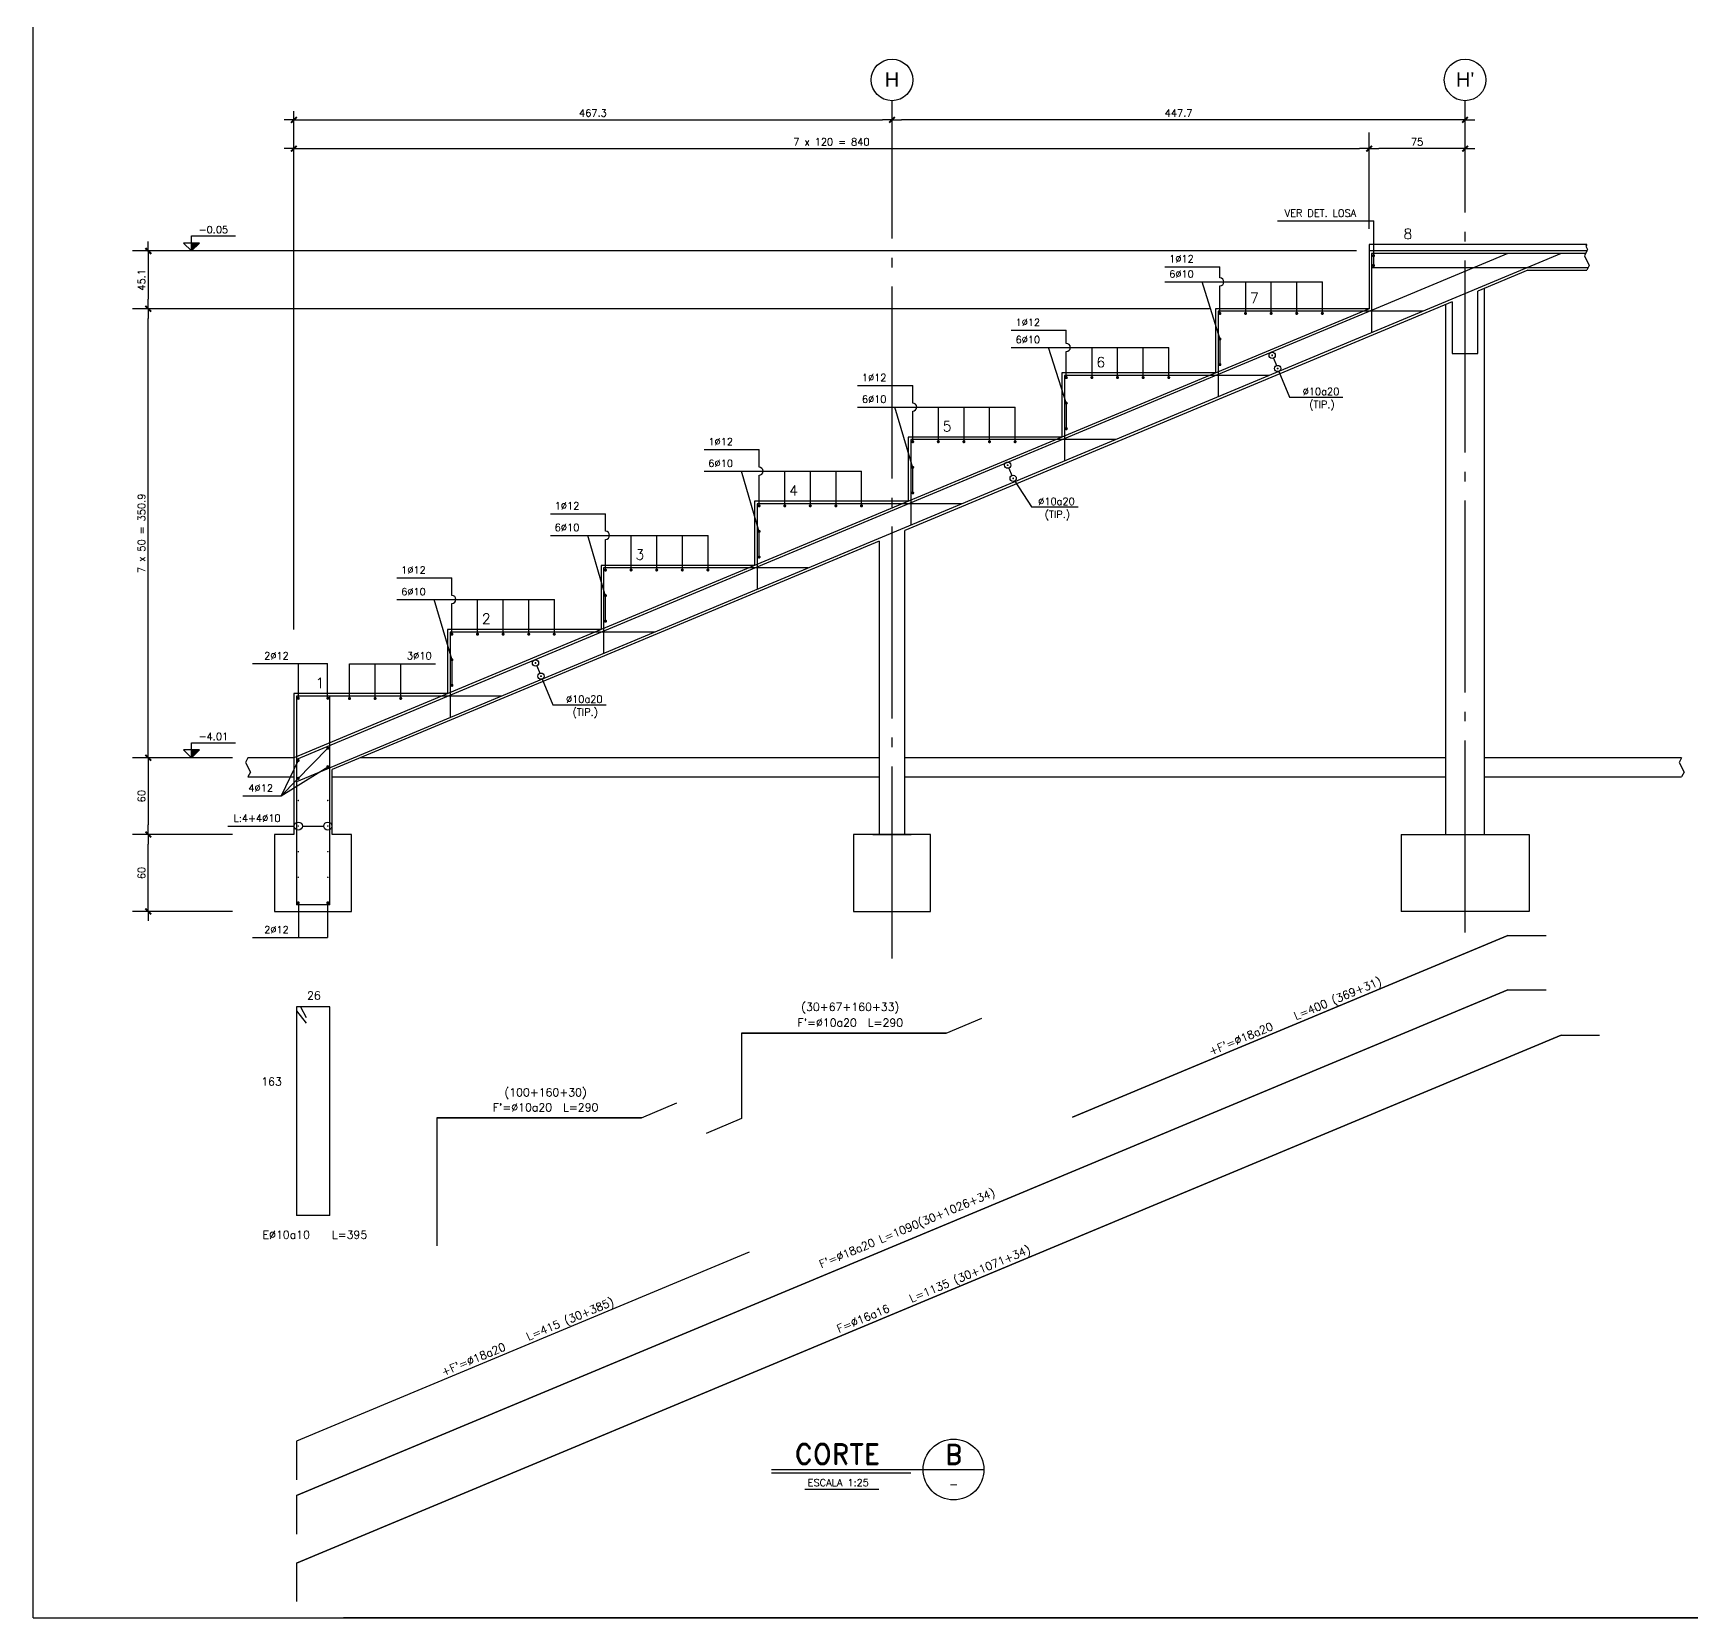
# Model space of a CAD drawing. Extents: x -58 to 5689, y 66 to 4123.
# Drawn here: x -58 to 2533, y 68 to 2545 of the extents above; entities that cross this region are included whole.
import ezdxf
from ezdxf.enums import TextEntityAlignment as Align

# ---------------------------------------------------------------- set-up
doc = ezdxf.new("R2010")
doc.units = 0
doc.header["$LTSCALE"] = 30
doc.header["$MEASUREMENT"] = 0
doc.linetypes.add('EJES', pattern=[12.5, 10, -1, 0.5, -1])
doc.layers.get('0').update_dxf_attribs({"linetype": 'CONTINUOUS'})
for name, color, linetype in [('CONTORNOS', 3, 'CONTINUOUS'), ('RLA-CORTES', 5, 'CONTINUOUS'), ('RLA-EJES', 1, 'EJES'), ('RLA-FE', 7, 'CONTINUOUS'), ('RLA-FORMATO', 7, 'CONTINUOUS'), ('RLA-GRADAS', 3, 'CONTINUOUS'), ('RLA-TEXTOS-SM', 3, 'CONTINUOUS'), ('RLA-TEXTOS1', 9, 'CONTINUOUS')]:
    doc.layers.add(name, color=color, linetype=linetype)
doc.layers.add('RLA-EJE', color=3, linetype='CONTINUOUS', lineweight=25)
doc.styles.add('Arial_1', font='arial.ttf', dxfattribs={"height": 45})
doc.styles.add('ROMAND', font='romand', dxfattribs={"height": 31.5})
doc.styles.add('ROMANS', font='romans.shx', dxfattribs={"height": 11.25})
doc.styles.add('ROMANS0', font='romans.shx')
doc.styles.add('SIETE50', font='ROMAND.SHX', dxfattribs={"height": 31.5})
doc.dimstyles.new('ING25', dxfattribs={"dimscale": 50, "dimtxt": 0.27, "dimasz": 0.3, "dimexe": 0, "dimexo": 0, "dimgap": 0.1, "dimtad": 1, "dimdec": 1, "dimlfac": 0.5, "dimzin": 12, "dimdsep": 46, "dimtxsty": 'ROMANS', "dimblk": 'TICK1', "dimcen": 0.09, "dimclrd": 2, "dimclre": 1, "dimclrt": 3, "dimadec": 0, "dimazin": 0, "dimtfac": 1, "dimtdec": 1, "dimtix": 1, "dimtmove": 2, "dimatfit": 3, "dimldrblk": 'TICK1', "dimfxl": 0, "dimfxlon": 1, "dimtolj": 1, "dimtzin": 0, "dimarcsym": 0})

# ---------------------------------------------------------------- blocks, each defined once
blk = doc.blocks.new('TICK1')
at = {"color": 2}
for points in [[(0, 0), (-1, 0)], [(0, 0), (1, 0)]]:
    blk.add_lwpolyline(points, dxfattribs=at)
at = {"color": 2, "const_width": 0.2}
blk.add_lwpolyline([(-0.3, -0.3), (0.3, 0.3)], dxfattribs=at)
blk = doc.blocks.new('*D48')
at = {"layer": 'RLA-CORTES', "color": 2, "lineweight": -2, "transparency": 16777216}
blk.add_line((364.2, 2364.1), (2014.2, 2364.1), dxfattribs=at)
at = {"layer": 'RLA-CORTES', "color": 2, "lineweight": -2, "transparency": 16777216, "xscale": 15, "yscale": 15, "zscale": 15, "rotation": 180}
blk.add_blockref('TICK1', (349.2, 2364.1), dxfattribs=at)
at = {"layer": 'RLA-CORTES', "color": 2, "lineweight": -2, "transparency": 16777216, "xscale": 15, "yscale": 15, "zscale": 15}
blk.add_blockref('TICK1', (2029.2, 2364.1), dxfattribs=at)
at = {"layer": 'RLA-CORTES', "color": 3, "transparency": 16777216, "insert": (1189.2, 2374.7), "char_height": 11.25, "attachment_point": 5, "style": 'ROMANS'}
blk.add_mtext('\\A1;7 x 120 = 840', dxfattribs=at)
blk = doc.blocks.new('*D49')
at = {"layer": 'RLA-CORTES', "color": 2, "lineweight": -2, "transparency": 16777216}
blk.add_line((2164.2, 2364.1), (2044.2, 2364.1), dxfattribs=at)
at = {"layer": 'RLA-CORTES', "color": 2, "lineweight": -2, "transparency": 16777216, "xscale": 15, "yscale": 15, "zscale": 15, "rotation": 180}
blk.add_blockref('TICK1', (2029.2, 2364.1), dxfattribs=at)
at = {"layer": 'RLA-CORTES', "color": 2, "lineweight": -2, "transparency": 16777216, "xscale": 15, "yscale": 15, "zscale": 15}
blk.add_blockref('TICK1', (2179.2, 2364.1), dxfattribs=at)
at = {"layer": 'RLA-CORTES', "color": 3, "transparency": 16777216, "insert": (2104.2, 2374.7), "char_height": 11.25, "attachment_point": 5, "style": 'ROMANS'}
blk.add_mtext('\\A1;75', dxfattribs=at)
blk = doc.blocks.new('*D50')
at = {"layer": 'RLA-CORTES', "color": 2, "lineweight": -2, "transparency": 16777216}
blk.add_line((121.8, 1427.1), (121.8, 2098.9), dxfattribs=at)
at = {"layer": 'RLA-CORTES', "color": 2, "lineweight": -2, "transparency": 16777216, "xscale": 15, "yscale": 15, "zscale": 15}
for p, rotation in [((121.8, 2113.9), 90), ((121.8, 1412.1), 270)]:
    blk.add_blockref('TICK1', p, dxfattribs=dict(at, rotation=rotation))
at = {"layer": 'RLA-CORTES', "color": 3, "transparency": 16777216, "insert": (111.2, 1763), "char_height": 11.25, "attachment_point": 5, "rotation": 90, "style": 'ROMANS'}
blk.add_mtext('\\A1;7 x 50 = 350.9', dxfattribs=at)
blk = doc.blocks.new('*D51')
at = {"layer": 'RLA-CORTES', "color": 2, "lineweight": -2, "transparency": 16777216}
blk.add_line((121.8, 2189.2), (121.8, 2128.9), dxfattribs=at)
at = {"layer": 'RLA-CORTES', "color": 2, "lineweight": -2, "transparency": 16777216, "xscale": 15, "yscale": 15, "zscale": 15}
for p, rotation in [((121.8, 2204.2), 90), ((121.8, 2113.9), 270)]:
    blk.add_blockref('TICK1', p, dxfattribs=dict(at, rotation=rotation))
at = {"layer": 'RLA-CORTES', "color": 3, "transparency": 16777216, "insert": (111.2, 2159), "char_height": 11.25, "attachment_point": 5, "rotation": 90, "style": 'ROMANS'}
blk.add_mtext('\\A1;45.1', dxfattribs=at)
blk = doc.blocks.new('*D52')
at = {"layer": 'RLA-CORTES', "color": 2, "lineweight": -2, "transparency": 16777216}
blk.add_line((2164.2, 2409.1), (1298.8, 2409.1), dxfattribs=at)
at = {"layer": 'RLA-CORTES', "color": 2, "lineweight": -2, "transparency": 16777216, "xscale": 15, "yscale": 15, "zscale": 15, "rotation": 180}
blk.add_blockref('TICK1', (1283.8, 2409.1), dxfattribs=at)
at = {"layer": 'RLA-CORTES', "color": 2, "lineweight": -2, "transparency": 16777216, "xscale": 15, "yscale": 15, "zscale": 15}
blk.add_blockref('TICK1', (2179.2, 2409.1), dxfattribs=at)
at = {"layer": 'RLA-CORTES', "color": 3, "transparency": 16777216, "insert": (1731.5, 2419.7), "char_height": 11.25, "attachment_point": 5, "style": 'ROMANS'}
blk.add_mtext('\\A1;447.7', dxfattribs=at)
blk = doc.blocks.new('*D53')
at = {"layer": 'RLA-CORTES', "color": 2, "lineweight": -2, "transparency": 16777216}
blk.add_line((364.2, 2409.1), (1268.8, 2409.1), dxfattribs=at)
at = {"layer": 'RLA-CORTES', "color": 2, "lineweight": -2, "transparency": 16777216, "xscale": 15, "yscale": 15, "zscale": 15, "rotation": 180}
blk.add_blockref('TICK1', (349.2, 2409.1), dxfattribs=at)
at = {"layer": 'RLA-CORTES', "color": 2, "lineweight": -2, "transparency": 16777216, "xscale": 15, "yscale": 15, "zscale": 15}
blk.add_blockref('TICK1', (1283.8, 2409.1), dxfattribs=at)
at = {"layer": 'RLA-CORTES', "color": 3, "transparency": 16777216, "insert": (816.5, 2419.7), "char_height": 11.25, "attachment_point": 5, "style": 'ROMANS'}
blk.add_mtext('\\A1;467.3', dxfattribs=at)
blk = doc.blocks.new('T-CORTE')
at = {"color": 6}
for p, q in [((-169.7, -4.9), (162.3, -4.9)), ((-169.7, -9.9), (48.3, -9.9))]:
    blk.add_line(p, q, dxfattribs=at)
at = {"color": 3}
blk.add_line((-117.3, -35.3), (-1.8, -35.3), dxfattribs=at)
blk.add_circle((114.8, -4.9), 47.5, dxfattribs=at)
at = {"color": 6, "style": 'SIETE50'}
blk.add_text('CORTE', height=31.5, dxfattribs=at).set_placement((-133.4, 3.7))
blk.add_attdef('A', text='', height=31.5, dxfattribs=at).set_placement((114.9, 18.7), align=Align.MIDDLE_CENTER)
at = {"color": 3, "style": 'ROMANS'}
blk.add_attdef('ESCALA', (-113, -31.1), '', height=11.2, dxfattribs=at)
blk.add_attdef('-', text='', height=13, dxfattribs=at).set_placement((115, -27.7), align=Align.MIDDLE)
blk = doc.blocks.new('nivel-el')
at = {"linetype": 'Continuous'}
blk.add_hatch(color=1, dxfattribs=at).paths.add_polyline_path([(0, 0), (12.5, 12.5), (0, 12.5)])
at = {"color": 3}
blk.add_lwpolyline([(0, 0), (12.5, 12.5), (0, 12.5), (-12.5, 12.5), (0, 0), (0, 12.5), (0, 23.6), (68.4, 23.6)], dxfattribs=at)
at = {"color": 3, "style": 'ROMANS'}
blk.add_attdef('%%P0.00', text='', height=11.2, dxfattribs=at).set_placement((34, 27.7), align=Align.CENTER)
blk = doc.blocks.new('*D85')
at = {"layer": 'RLA-CORTES', "color": 2, "lineweight": -2, "transparency": 16777216}
blk.add_line((121.8, 1397.2), (121.8, 1307.2), dxfattribs=at)
at = {"layer": 'RLA-CORTES', "color": 2, "lineweight": -2, "transparency": 16777216, "xscale": 15, "yscale": 15, "zscale": 15}
for p, rotation in [((121.8, 1412.2), 90), ((121.8, 1292.2), 270)]:
    blk.add_blockref('TICK1', p, dxfattribs=dict(at, rotation=rotation))
at = {"layer": 'RLA-CORTES', "color": 3, "transparency": 16777216, "insert": (111.2, 1352.2), "char_height": 11.25, "attachment_point": 5, "rotation": 90, "style": 'ROMANS'}
blk.add_mtext('\\A1;60', dxfattribs=at)
blk = doc.blocks.new('*D86')
at = {"layer": 'RLA-CORTES', "color": 2, "lineweight": -2, "transparency": 16777216}
blk.add_line((121.8, 1187.1), (121.8, 1277.2), dxfattribs=at)
at = {"layer": 'RLA-CORTES', "color": 2, "lineweight": -2, "transparency": 16777216, "xscale": 15, "yscale": 15, "zscale": 15}
for p, rotation in [((121.8, 1292.2), 90), ((121.8, 1172.1), 270)]:
    blk.add_blockref('TICK1', p, dxfattribs=dict(at, rotation=rotation))
at = {"layer": 'RLA-CORTES', "color": 3, "transparency": 16777216, "insert": (111.2, 1232.1), "char_height": 11.25, "attachment_point": 5, "rotation": 90, "style": 'ROMANS'}
blk.add_mtext('\\A1;60', dxfattribs=at)

msp = doc.modelspace()

# ---------------------------------------------------------------- linework, layer by layer
for p, q in [((2246.11, 1134.63), (2306.11, 1134.63)), ((2246.11, 1049.73), (2306.11, 1049.73)), ((1368.53, 981.97), (1423.9, 1005.1)), ((2329.14, 978.81), (2389.14, 978.81)), ((892.42, 849.62), (947.79, 872.75)), ((1048.7, 848.38), (993.33, 825.25)), ((353.19, 343.97), (353.19, 283.97)), ((353.19, 259.07), (353.19, 199.07)), ((353.19, 153.47), (353.19, 93.47))]:
    msp.add_line(p, q)
at = {"layer": 'CONTORNOS', "color": 2}
for points in [[(2369.3, 2204.15), (2365.55, 2196.65), (2373.05, 2181.65), (2369.3, 2174.15)], [(2369.3, 2214.13), (2368.06, 2211.63), (2370.55, 2206.65), (2369.3, 2204.15)], [(277.52, 1412.15), (273.77, 1404.65), (281.27, 1389.65), (277.52, 1382.15)], [(2517.57, 1412.15), (2513.82, 1404.65), (2521.32, 1389.65), (2517.57, 1382.15)]]:
    msp.add_lwpolyline(points, dxfattribs=at)
at = {"layer": 'RLA-CORTES', "color": 1}
for p, q in [((349.19, 1612.84), (349.19, 2422.57)), ((2029.19, 2238.55), (2029.19, 2389.09)), ((1886.23, 2251.04), (2036.36, 2251.04)), ((2036.36, 2181.07), (2036.36, 2251.04)), ((2009.55, 2204.15), (96.87, 2204.15)), ((2369.3, 2214.15), (2029.19, 2214.15)), ((2029.19, 2214.15), (2029.19, 2204.15)), ((1710.06, 2179.58), (1796.13, 2179.58)), ((1796.13, 2162.08), (1796.13, 2179.58)), ((1710.06, 2155.81), (1956.36, 2155.81)), ((1796.36, 2065.8), (1768.45, 2155.81)), ((1836.36, 2106.61), (1836.36, 2155.81)), ((1876.36, 2106.61), (1876.36, 2155.81)), ((1916.36, 2106.61), (1916.36, 2155.81)), ((1956.36, 2106.61), (1956.36, 2155.81)), ((1796.13, 2106.61), (1796.13, 2149.55)), ((1779.84, 2113.9), (96.87, 2113.9)), ((1470.06, 2080.43), (1556.13, 2080.43)), ((1556.13, 2059.69), (1556.13, 2080.43)), ((1470.06, 2053.42), (1716.36, 2053.42)), ((1556.36, 1965.55), (1528.45, 2053.42)), ((1596.36, 2006.36), (1596.36, 2053.42)), ((1636.36, 2006.36), (1636.36, 2053.42)), ((1676.36, 2006.36), (1676.36, 2053.42)), ((1716.36, 2006.36), (1716.36, 2053.42)), ((1796.36, 2025.92), (1796.36, 2065.8)), ((1556.13, 2006.36), (1556.13, 2047.16)), ((1879.65, 2036.69), (1884.54, 2025)), ((1888.29, 2016.01), (1905.05, 1975.89)), ((1230.06, 1994.07), (1316.13, 1994.07)), ((1316.13, 1966.56), (1316.13, 1994.07)), ((1905.05, 1975.89), (1988.1, 1975.89)), ((1230.06, 1960.29), (1476.36, 1960.29)), ((1316.36, 1865.3), (1288.45, 1960.29)), ((1316.13, 1906.11), (1316.13, 1954.02)), ((1356.36, 1906.11), (1356.36, 1960.29)), ((1396.36, 1906.11), (1396.36, 1960.29)), ((1436.36, 1906.11), (1436.36, 1960.29)), ((1476.36, 1906.11), (1476.36, 1960.29)), ((1556.36, 1925.67), (1556.36, 1965.55)), ((990.06, 1893.82), (1076.13, 1893.82)), ((1076.13, 1866.31), (1076.13, 1893.82)), ((990.06, 1860.04), (1236.36, 1860.04)), ((1076.36, 1765.05), (1048.45, 1860.04)), ((1076.13, 1805.86), (1076.13, 1853.77)), ((1116.36, 1805.86), (1116.36, 1860.04)), ((1156.36, 1805.86), (1156.36, 1860.04)), ((1196.36, 1805.86), (1196.36, 1860.04)), ((1236.36, 1805.86), (1236.36, 1860.04)), ((1316.36, 1825.42), (1316.36, 1865.3)), ((1466.27, 1864.91), (1471.15, 1853.22)), ((1475.66, 1844.63), (1501.72, 1804.11)), ((750.06, 1793.57), (836.13, 1793.57)), ((836.13, 1766.06), (836.13, 1793.57)), ((1501.72, 1804.11), (1574.72, 1804.11)), ((1076.36, 1725.17), (1076.36, 1765.05)), ((750.06, 1759.79), (996.36, 1759.79)), ((836.36, 1664.8), (808.45, 1759.79)), ((836.13, 1705.61), (836.13, 1753.52)), ((876.36, 1705.61), (876.36, 1759.79)), ((916.36, 1705.61), (916.36, 1759.79)), ((956.36, 1705.61), (956.36, 1759.79)), ((996.36, 1705.61), (996.36, 1759.79)), ((510.06, 1693.32), (596.13, 1693.32)), ((596.13, 1665.81), (596.13, 1693.32)), ((510.06, 1659.54), (756.36, 1659.54)), ((596.36, 1564.55), (568.45, 1659.54)), ((636.36, 1605.36), (636.36, 1659.54)), ((676.36, 1605.36), (676.36, 1659.54)), ((716.36, 1605.36), (716.36, 1659.54)), ((756.36, 1605.36), (756.36, 1659.54)), ((836.36, 1624.92), (836.36, 1664.8)), ((596.13, 1605.36), (596.13, 1653.27)), ((284.6, 1559.29), (402.02, 1559.29)), ((356.36, 1504.33), (356.36, 1559.29)), ((402.02, 1504.33), (402.02, 1559.29)), ((436.36, 1559.04), (570.66, 1559.04)), ((436.36, 1504.86), (436.36, 1559.04)), ((476.36, 1504.86), (476.36, 1559.04)), ((516.36, 1504.86), (516.36, 1559.04)), ((596.36, 1524.67), (596.36, 1564.55)), ((728.59, 1555.9), (733.47, 1544.21)), ((737.23, 1535.22), (753.99, 1495.09)), ((753.99, 1495.09), (837.04, 1495.09)), ((402.26, 1427.1), (329.29, 1352.7)), ((253.13, 1412.15), (96.87, 1412.15)), ((356.13, 1407.84), (329.29, 1352.7)), ((329.29, 1352.7), (402.26, 1398.27)), ((269.66, 1352.7), (329.29, 1352.7)), ((246.24, 1305.45), (349.8, 1305.45)), ((362.45, 1305.45), (395.93, 1305.45)), ((253.13, 1292.15), (96.87, 1292.15)), ((253.13, 1172.15), (96.87, 1172.15)), ((356.36, 1186.22), (356.36, 1131.26)), ((402.02, 1186.22), (402.02, 1131.26)), ((284.6, 1131.26), (402.02, 1131.26))]:
    msp.add_line(p, q, dxfattribs=at)
at = {"layer": 'RLA-CORTES'}
for p, q in [((2369.3, 2204.15), (2029.19, 2204.15)), ((2029.19, 2204.15), (2029.19, 2174.15)), ((2029.19, 2204.15), (2029.19, 2113.88)), ((2277.27, 2174.15), (2199.19, 2141.54)), ((2277.27, 2174.15), (2369.3, 2174.15)), ((2199.19, 2044.15), (2199.19, 2141.54)), ((2209.19, 2145.72), (2209.19, 1292.15)), ((2029.19, 2113.88), (349.19, 1412.15)), ((2159.19, 2124.83), (1303.78, 1767.53)), ((2029.19, 2113.9), (1789.19, 2113.9)), ((1789.19, 2113.9), (1789.19, 2013.65)), ((2149.19, 1292.15), (2149.19, 2120.66)), ((2159.19, 2124.83), (2159.19, 2044.15)), ((2159.19, 2044.15), (2199.19, 2044.15)), ((1789.19, 2013.65), (1549.19, 2013.65)), ((1549.19, 2013.65), (1549.19, 1913.4)), ((1549.19, 1913.4), (1309.19, 1913.4)), ((1309.19, 1913.4), (1309.19, 1813.15)), ((1309.19, 1813.15), (1069.19, 1813.15)), ((1069.19, 1813.15), (1069.19, 1712.9)), ((1303.78, 1292.15), (1303.78, 1767.53)), ((1263.78, 1750.82), (409.19, 1393.87)), ((1263.78, 1750.82), (1263.78, 1292.15)), ((1069.19, 1712.9), (829.19, 1712.9)), ((829.19, 1712.9), (829.19, 1612.65)), ((829.19, 1612.65), (589.19, 1612.65)), ((589.19, 1612.65), (589.19, 1512.4)), ((589.19, 1512.4), (349.19, 1512.4)), ((349.19, 1512.4), (349.19, 1412.15)), ((349.19, 1512.15), (349.19, 1412.15)), ((349.19, 1412.15), (349.19, 1353.63)), ((349.19, 1382.15), (349.19, 1292.15)), ((409.19, 1292.15), (409.19, 1393.87)), ((349.19, 1292.15), (319.19, 1292.15)), ((319.19, 1292.15), (319.19, 1172.15)), ((439.19, 1292.15), (409.19, 1292.15)), ((439.19, 1172.15), (439.19, 1292.15)), ((1253.78, 1292.15), (1223.78, 1292.15)), ((1223.78, 1292.15), (1223.78, 1172.15)), ((1253.78, 1292.15), (1313.78, 1292.15)), ((1313.78, 1292.15), (1253.78, 1292.15)), ((1343.78, 1292.15), (1313.78, 1292.15)), ((1343.78, 1172.15), (1343.78, 1292.15)), ((2079.19, 1292.15), (2079.19, 1172.15)), ((2079.19, 1292.15), (2279.19, 1292.15)), ((2279.19, 1292.15), (2279.19, 1172.15)), ((319.19, 1172.15), (439.19, 1172.15)), ((1223.78, 1172.15), (1343.78, 1172.15)), ((2279.19, 1172.15), (2079.19, 1172.15))]:
    msp.add_line(p, q, dxfattribs=at)
at = {"layer": 'RLA-CORTES', "color": 2}
for p, q in [((2329.14, 2200.15), (353.19, 1374.81)), ((2246.11, 2200.15), (353.19, 1409.49)), ((2367.3, 2200.15), (2033.19, 2200.15)), ((2033.19, 2200.15), (2033.19, 2076.54)), ((2033.19, 2178.15), (2371.3, 2178.15)), ((2113.03, 2109.9), (1793.19, 2109.9)), ((1793.19, 2109.9), (1793.19, 1976.31)), ((1873.03, 2009.65), (1553.19, 2009.65)), ((1553.19, 2009.65), (1553.19, 1876.06)), ((1633.03, 1909.4), (1313.19, 1909.4)), ((1313.19, 1909.4), (1313.19, 1775.81)), ((1393.03, 1809.15), (1073.19, 1809.15)), ((1073.19, 1809.15), (1073.19, 1675.56)), ((1153.03, 1708.9), (833.19, 1708.9)), ((833.19, 1708.9), (833.19, 1575.31)), ((593.19, 1608.65), (593.19, 1475.06)), ((913.03, 1608.65), (593.19, 1608.65)), ((353.19, 1508.4), (353.19, 1182.15)), ((673.02, 1508.4), (353.19, 1508.4)), ((405.19, 1182.15), (405.19, 1508.4)), ((405.19, 1182.15), (353.19, 1182.15)), ((2246.11, 1134.63), (1565.98, 850.54)), ((2246.11, 1049.73), (353.19, 259.07)), ((2329.14, 978.81), (353.19, 153.47)), ((1368.53, 981.97), (1048.7, 981.97)), ((1048.7, 981.97), (1048.7, 848.38)), ((892.42, 849.62), (572.6, 849.62)), ((572.6, 849.62), (572.6, 649.62)), ((1060.55, 639.43), (353.19, 343.97))]:
    msp.add_line(p, q, dxfattribs=at)
at = {"layer": 'RLA-CORTES', "color": 3}
for p, q in [((349.19, 1412.15), (277.52, 1412.15)), ((1263.78, 1412.15), (452.97, 1412.15)), ((2149.19, 1412.15), (1303.78, 1412.15)), ((2517.57, 1412.15), (2209.19, 1412.15)), ((277.52, 1382.15), (349.19, 1382.15)), ((409.19, 1382.15), (1263.78, 1382.15)), ((1303.78, 1382.15), (2149.19, 1382.15)), ((2209.19, 1382.15), (2517.57, 1382.15))]:
    msp.add_line(p, q, dxfattribs=at)
at = {"layer": 'RLA-CORTES', "color": 2}
for points, const_width in [([(2034.93, 2196.86, -1), (2037.33, 2196.86, -1)], 2.4), ([(2034.93, 2181.45, 1), (2037.33, 2181.45, 1)], 2.4), ([(1794.93, 2106.61, -1), (1797.33, 2106.61, -1)], 2.4), ([(1834.93, 2106.61, -1), (1837.33, 2106.61, -1)], 2.4), ([(1874.93, 2106.61, -1), (1877.33, 2106.61, -1)], 2.4), ([(1914.93, 2106.61, -1), (1917.33, 2106.61, -1)], 2.4), ([(1954.93, 2106.61, -1), (1957.33, 2106.61, -1)], 2.4), ([(1794.93, 2066.61, -1), (1797.33, 2066.61, -1)], 2.4), ([(1794.93, 2026.61, -1), (1797.33, 2026.61, -1)], 2.4), ([(1877.34, 2041.8, 1), (1878.21, 2040.58, 1)], 1.5), ([(1886.54, 2019.77, -1), (1886.29, 2021.25, -1)], 1.5), ([(1554.93, 2006.36, -1), (1557.33, 2006.36, -1)], 2.4), ([(1594.93, 2006.36, -1), (1597.33, 2006.36, -1)], 2.4), ([(1634.93, 2006.36, -1), (1637.33, 2006.36, -1)], 2.4), ([(1674.93, 2006.36, -1), (1677.33, 2006.36, -1)], 2.4), ([(1714.93, 2006.36, -1), (1717.33, 2006.36, -1)], 2.4), ([(1554.93, 1966.36, -1), (1557.33, 1966.36, -1)], 2.4), ([(1554.93, 1926.36, -1), (1557.33, 1926.36, -1)], 2.4), ([(1314.93, 1906.11, -1), (1317.33, 1906.11, -1)], 2.4), ([(1354.93, 1906.11, -1), (1357.33, 1906.11, -1)], 2.4), ([(1394.93, 1906.11, -1), (1397.33, 1906.11, -1)], 2.4), ([(1434.93, 1906.11, -1), (1437.33, 1906.11, -1)], 2.4), ([(1474.93, 1906.11, -1), (1477.33, 1906.11, -1)], 2.4), ([(1314.93, 1866.11, -1), (1317.33, 1866.11, -1)], 2.4), ([(1463.96, 1870.02, 1), (1464.83, 1868.8, 1)], 1.5), ([(1473.16, 1847.99, -1), (1472.9, 1849.47, -1)], 1.5), ([(1314.93, 1826.11, -1), (1317.33, 1826.11, -1)], 2.4), ([(1074.93, 1805.86, -1), (1077.33, 1805.86, -1)], 2.4), ([(1114.93, 1805.86, -1), (1117.33, 1805.86, -1)], 2.4), ([(1154.93, 1805.86, -1), (1157.33, 1805.86, -1)], 2.4), ([(1194.93, 1805.86, -1), (1197.33, 1805.86, -1)], 2.4), ([(1234.93, 1805.86, -1), (1237.33, 1805.86, -1)], 2.4), ([(1074.93, 1765.86, -1), (1077.33, 1765.86, -1)], 2.4), ([(1074.93, 1725.86, -1), (1077.33, 1725.86, -1)], 2.4), ([(834.93, 1705.61, -1), (837.33, 1705.61, -1)], 2.4), ([(874.93, 1705.61, -1), (877.33, 1705.61, -1)], 2.4), ([(914.93, 1705.61, -1), (917.33, 1705.61, -1)], 2.4), ([(954.93, 1705.61, -1), (957.33, 1705.61, -1)], 2.4), ([(994.93, 1705.61, -1), (997.33, 1705.61, -1)], 2.4), ([(834.93, 1665.61, -1), (837.33, 1665.61, -1)], 2.4), ([(594.93, 1605.36, -1), (597.33, 1605.36, -1)], 2.4), ([(634.93, 1605.36, -1), (637.33, 1605.36, -1)], 2.4), ([(674.93, 1605.36, -1), (677.33, 1605.36, -1)], 2.4), ([(714.93, 1605.36, -1), (717.33, 1605.36, -1)], 2.4), ([(754.93, 1605.36, -1), (757.33, 1605.36, -1)], 2.4), ([(834.93, 1625.61, -1), (837.33, 1625.61, -1)], 2.4), ([(594.93, 1565.36, -1), (597.33, 1565.36, -1)], 2.4), ([(726.27, 1561, 1), (727.15, 1559.78, 1)], 1.5), ([(735.48, 1538.97, -1), (735.22, 1540.45, -1)], 1.5), ([(354.93, 1505.11, -1), (357.33, 1505.11, -1)], 2.4), ([(403.46, 1505.11, 1), (401.06, 1505.11, 1)], 2.4), ([(434.93, 1504.86, -1), (437.33, 1504.86, -1)], 2.4), ([(474.93, 1504.86, -1), (477.33, 1504.86, -1)], 2.4), ([(514.93, 1504.86, -1), (517.33, 1504.86, -1)], 2.4), ([(594.93, 1525.36, -1), (597.33, 1525.36, -1)], 2.4), ([(403.46, 1427.1, 1), (401.06, 1427.1, 1)], 2.4), ([(354.93, 1407.84, 1), (357.33, 1407.84, 1)], 2.4), ([(403.46, 1398.27, 1), (401.06, 1398.27, 1)], 2.4), ([(354.93, 1380.06, 1), (357.33, 1380.06, 1)], 2.4), ([(355.53, 1345.45, 1), (356.73, 1345.45, 1)], 1.2), ([(402.86, 1345.45, -1), (401.66, 1345.45, -1)], 1.2), ([(355.53, 1305.45, 1), (356.73, 1305.45, 1)], 1.2), ([(402.86, 1305.45, -1), (401.66, 1305.45, -1)], 1.2), ([(355.53, 1265.45, 1), (356.73, 1265.45, 1)], 1.2), ([(402.86, 1265.45, -1), (401.66, 1265.45, -1)], 1.2), ([(355.53, 1225.45, 1), (356.73, 1225.45, 1)], 1.2), ([(402.86, 1225.45, -1), (401.66, 1225.45, -1)], 1.2), ([(354.93, 1185.45, 1), (357.33, 1185.45, 1)], 2.4), ([(403.46, 1185.45, -1), (401.06, 1185.45, -1)], 2.4)]:
    msp.add_lwpolyline(points, format="xyb", close=True, dxfattribs=dict(at, const_width=const_width))
at = {"layer": 'RLA-CORTES', "color": 1}
for centre, radius in [((1877.78, 2041.19), 4.87), ((1886.42, 2020.51), 4.87), ((1464.39, 1869.41), 4.87), ((1473.03, 1848.73), 4.87), ((726.71, 1560.39), 4.87), ((735.35, 1539.71), 4.87), ((356.13, 1305.45), 6.32), ((402.26, 1305.45), 6.32)]:
    msp.add_circle(centre, radius, dxfattribs=at)
for centre in [(1796.13, 2155.81), (1556.13, 2053.42), (1316.13, 1960.29), (1076.13, 1860.04), (836.13, 1759.79), (596.13, 1659.54)]:
    msp.add_arc(centre, 6.27, 270, 90, dxfattribs=at)
at = {"layer": 'RLA-EJE'}
for centre in [(1283.78, 2471.52), (2179.19, 2471.52)]:
    msp.add_circle(centre, 32.5, dxfattribs=at)
at = {"layer": 'RLA-EJES'}
for p, q in [((1283.78, 1098.6), (1283.78, 2439.12)), ((2179.19, 1139.13), (2179.19, 2439.12))]:
    msp.add_line(p, q, dxfattribs=at)
at = {"layer": 'RLA-FE'}
for p, q in [((405.19, 1023.13), (353.19, 1023.13)), ((353.19, 1023.13), (353.19, 696.88)), ((353.19, 1016.62), (368.48, 997.47)), ((359.7, 1023.13), (368.48, 1006.11)), ((405.19, 696.88), (405.19, 1023.13)), ((405.19, 696.88), (353.19, 696.88))]:
    msp.add_line(p, q, dxfattribs=at)
for points in [[(2246.11, 1134.63), (1565.98, 850.54), (2246.11, 1134.63), (2306.11, 1134.63)], [(2246.11, 1049.73), (2306.11, 1049.73)], [(1368.53, 981.97), (1368.53, 981.97), (1423.9, 1005.1)], [(1048.7, 981.97), (1048.7, 848.38)], [(2329.14, 978.81), (2329.14, 978.81), (2389.14, 978.81)], [(892.42, 849.62), (892.42, 849.62), (947.79, 872.75)], [(572.6, 849.62), (572.6, 649.62)], [(1048.7, 848.38), (993.33, 825.25)], [(1060.55, 639.43), (353.19, 343.97)], [(353.19, 343.97), (353.19, 283.97)], [(353.19, 259.07), (353.19, 199.07)], [(353.19, 153.47), (353.19, 93.47)]]:
    msp.add_lwpolyline(points, dxfattribs=at)
for points in [[(2246.11, 1049.73), (2246.11, 1049.73), (353.19, 259.07)], [(2329.14, 978.81), (2329.14, 978.81), (353.19, 153.47)], [(1368.53, 981.97), (1368.53, 981.97), (1048.7, 981.97)], [(892.42, 849.62), (892.42, 849.62), (572.6, 849.62)]]:
    msp.add_lwpolyline(points, close=True, dxfattribs=at)
at = {"layer": 'RLA-FORMATO', "color": 6, "linetype": 'Continuous'}
for p, q in [((-58.1, 68.1), (-58.1, 4123.1)), ((-58.1, 68.1), (5686.9, 68.1)), ((5686.9, 68.1), (426.9, 68.1))]:
    msp.add_line(p, q, dxfattribs=at)

# ---------------------------------------------------------------- block references
at = {"layer": 'CONTORNOS'}
msp.add_blockref('T-CORTE', (1265.13, 304.73), dxfattribs=at).add_auto_attribs({'ESCALA': 'ESCALA 1:25', 'A': 'B', '-': '-'})
at = {"layer": 'RLA-CORTES'}
for p, values in [((189.46, 2204.15), {'%%P0.00': '-0.05'}), ((189.46, 1412.15), {'%%P0.00': '-4.01'})]:
    msp.add_blockref('nivel-el', p, dxfattribs=at).add_auto_attribs(values)

# ---------------------------------------------------------------- texts
at = {"layer": 'RLA-EJE', "color": 5, "char_height": 22.5, "width": 20.9352, "attachment_point": 2, "line_spacing_factor": 0.941778, "style": 'Arial_1'}
for s, insert in [('H', (1283.77, 2483.48)), ("H'", (2179.19, 2483.48))]:
    msp.add_mtext(s, dxfattribs=dict(at, insert=insert))
at = {"layer": 'RLA-GRADAS', "linetype": 'Continuous', "style": 'ROMAND'}
for s, p in [('8', (2083.02, 2222.92)), ('7', (1843.02, 2122.67)), ('6', (1603.02, 2022.42)), ('5', (1363.02, 1922.17)), ('4', (1123.02, 1821.92)), ('3', (883.02, 1721.67)), ('2', (643.02, 1621.42)), ('1', (383.1, 1521.17))]:
    msp.add_text(s, height=16, dxfattribs=at).set_placement(p)
at = {"layer": 'RLA-TEXTOS-SM', "style": 'ROMANS0'}
for s, rotation, p in [("+F'=%%C18a20   L=400 (369+31)", 22.67, (1916.04, 1002.59)), ('(100+160+30)', 360, (742.51, 883.05)), ("F'=%%C10a20  L=290", 360, (742.51, 859.62)), ("F'=%%C18a20 L=1090(30+1026+34)", 22.67, (1309.65, 671.28)), ('F=%%C16a16   L=1135 (30+1071+34)', 22.67, (1351.16, 576.14)), ("+F'=%%C18a20   L=415 (30+385)", 22.67, (716.87, 501.7))]:
    msp.add_text(s, height=12.5, rotation=rotation, dxfattribs=at).set_placement(p, align=Align.CENTER)
for s, p in [('26', (380.54, 1034.43)), ('(30+67+160+33)', (1218.61, 1016.52)), ("F'=%%C10a20  L=290", (1218.61, 991.97)), ('163', (314.33, 899.9)), ('E%%C10a10   L=395', (382.07, 660.52))]:
    msp.add_text(s, height=12.5, dxfattribs=at).set_placement(p, align=Align.CENTER)
at = {"layer": 'RLA-TEXTOS1', "style": 'ROMANS'}
for s, p in [('VER DET. LOSA', (1953.16, 2257.74)), ('1%%C12', (1736.02, 2186.28)), ('6%%C10', (1736.02, 2162.51)), ('1%%C12', (1496.02, 2087.13)), ('6%%C10', (1496.02, 2060.12)), ('1%%C12', (1256.02, 2000.77)), ('6%%C10', (1256.02, 1966.99)), ('1%%C12', (1016.02, 1900.52)), ('6%%C10', (1016.02, 1866.74)), ('1%%C12', (776.02, 1800.27)), ('6%%C10', (776.02, 1766.49)), ('1%%C12', (536.02, 1700.02)), ('6%%C10', (536.02, 1666.24)), ('2%%C12', (322.04, 1565.99)), ('3%%C10', (545.21, 1565.99)), ('4%%C12', (297.38, 1359.4)), ('L:4+4%%C10', (291.74, 1312.15)), ('2%%C12', (322.04, 1137.96))]:
    msp.add_text(s, height=11.2, dxfattribs=at).set_placement(p, align=Align.CENTER)
for s, p in [('%%C10a20', (1954.08, 1978.95)), ('(TIP.)', (1955.59, 1958.75)), ('%%C10a20', (1540.69, 1807.17)), ('(TIP.)', (1542.2, 1786.97)), ('%%C10a20', (803.01, 1498.16)), ('(TIP.)', (804.52, 1477.95))]:
    msp.add_text(s, height=11.2, rotation=0.00692, dxfattribs=at).set_placement(p, align=Align.CENTER)

# ---------------------------------------------------------------- dimensions: what is measured, and where the dimension line sits
at = {"layer": 'RLA-CORTES', "color": 2}
dim = msp.add_linear_dim(base=(1283.78, 2409.12), p1=(349.19, 2409.12), p2=(1283.78, 2409.12), dimstyle='ING25', dxfattribs=at)
dim.commit()
dim.dimension.update_dxf_attribs({"geometry": '*D53', "text_midpoint": (816.48, 2419.75)})
dim = msp.add_linear_dim(base=(2029.19, 2364.12), p1=(349.19, 2364.12), p2=(2029.19, 2364.12), text='7 x 120 = <>', dimstyle='ING25', dxfattribs=at)
dim.commit()
dim.dimension.update_dxf_attribs({"geometry": '*D48', "text_midpoint": (1189.19, 2374.75)})
for base, p1, p2, angle, picture, middle in [((1283.78, 2409.12), (2179.19, 2409.12), (1283.78, 2409.12), 180, '*D52', (1731.48, 2419.75)), ((2029.19, 2364.12), (2179.19, 2364.12), (2029.19, 2364.12), 180, '*D49', (2104.19, 2374.75)), ((121.84, 2113.9), (121.84, 2204.15), (121.84, 2113.9), 270, '*D51', (111.21, 2159.03)), ((121.84, 1292.15), (121.84, 1412.16), (121.84, 1292.15), 270, '*D85', (111.21, 1352.15)), ((121.84, 1292.15), (121.84, 1172.15), (121.84, 1292.15), 90, '*D86', (111.21, 1232.15))]:
    dim = msp.add_linear_dim(base=base, p1=p1, p2=p2, angle=angle, dimstyle='ING25', dxfattribs=at)
    dim.commit()
    dim.dimension.update_dxf_attribs({"geometry": picture, "text_midpoint": middle})
dim = msp.add_linear_dim(base=(121.84, 2113.9), p1=(121.84, 1412.15), p2=(121.84, 2113.9), angle=90, text='7 x 50 = <>', dimstyle='ING25', dxfattribs=at)
dim.commit()
dim.dimension.update_dxf_attribs({"geometry": '*D50', "text_midpoint": (111.21, 1763.02)})

doc.saveas('drawing.dxf')
